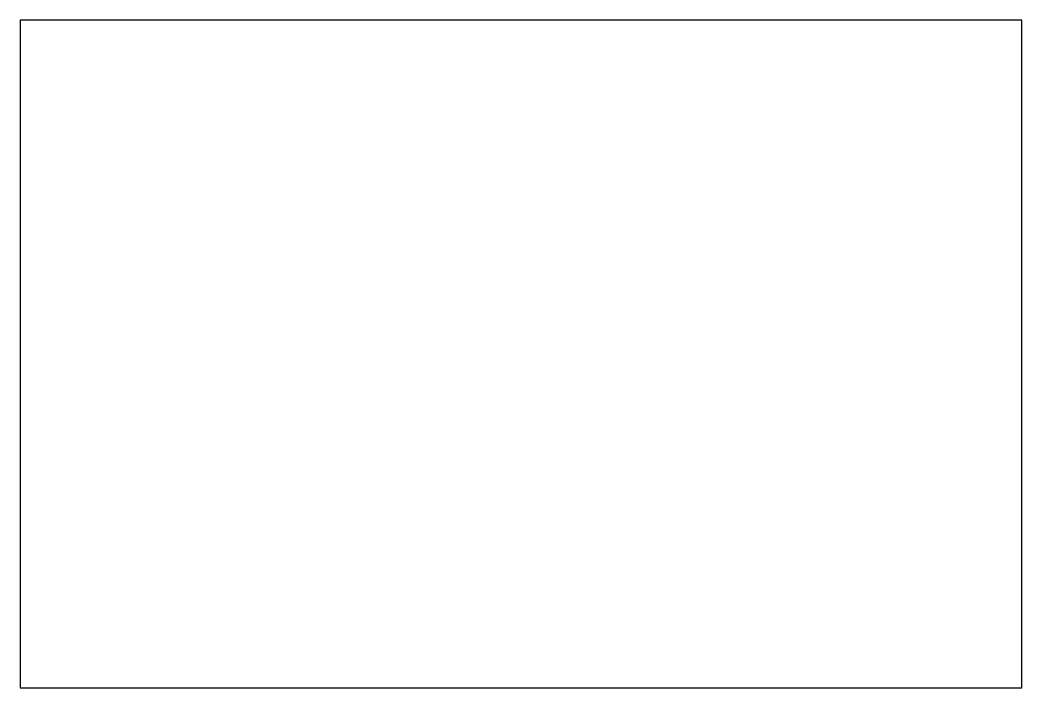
# Model space of a CAD drawing. Header units: metres. Extents: x 0 to 6, y 0 to 4.
import ezdxf

# ---------------------------------------------------------------- set-up
doc = ezdxf.new("R2010")
doc.units = ezdxf.units.M
doc.layers.add('Piso-Loseta', color=3, linetype='Continuous')

msp = doc.modelspace()

# ---------------------------------------------------------------- linework, layer by layer
at = {"layer": 'Piso-Loseta'}
msp.add_lwpolyline([(0, 0), (6, 0), (6, 4), (0, 4)], close=True, dxfattribs=at)
msp.add_lwpolyline([(0, 0), (6, 0), (6, 4), (0, 4)], close=True, dxfattribs=at)
msp.add_lwpolyline([(0, 0), (6, 0), (6, 4), (0, 4)], close=True, dxfattribs=at)

doc.saveas('drawing.dxf')
